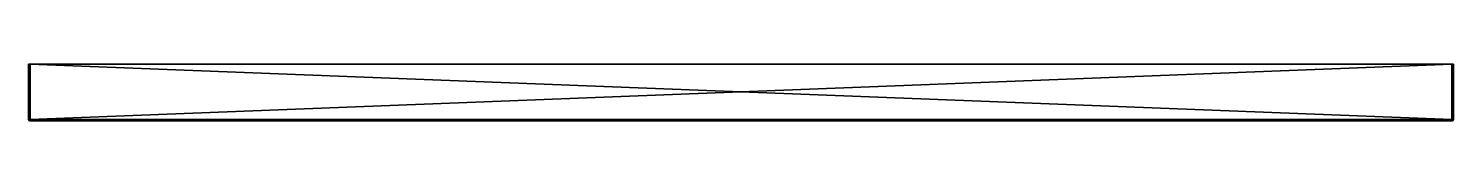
# Model space of a CAD drawing. Header units: centimetres. Extents: x -22.5 to 22.5, y -1.8 to 0.
import ezdxf

# ---------------------------------------------------------------- set-up
doc = ezdxf.new("R2010")
doc.units = ezdxf.units.CM
doc.header["$MEASUREMENT"] = 0
doc.layers.add('CAB_DOORS', color=31, linetype='Continuous')

msp = doc.modelspace()

# ---------------------------------------------------------------- meshes
at = {"layer": 'CAB_DOORS', "color": 31}
mesh = msp.add_polyface(dxfattribs=at)
corners = [(-22.496, -1.769, 66.269), (-22.496, 0, 66.269), (-22.5, -1.75, 66.25), (-22.5, 0, 66.25), (-22.469, -1.769, 66.296), (-22.45, -1.75, 66.3), (-22.469, 0, 66.296), (-22.45, 0, 66.3), (-22.485, -1.785, 66.285), (-22.485, 0, 66.285), (-22.485, -1.785, 0.015), (-22.496, -1.769, 0.031), (-22.485, 0, 0.015), (-22.496, 0, 0.031), (-22.469, -1.769, 0.004), (-22.469, 0, 0.004), (-22.45, -1.75), (-22.45, 0), (-22.5, -1.75, 0.05), (-22.5, 0, 0.05), (22.496, -1.769, 0.031), (22.496, 0, 0.031), (22.5, -1.75, 0.05), (22.5, 0, 0.05), (22.469, -1.769, 0.004), (22.45, -1.75), (22.469, 0, 0.004), (22.45, 0), (22.485, -1.785, 0.015), (22.485, 0, 0.015), (22.485, -1.785, 66.285), (22.496, -1.769, 66.269), (22.485, 0, 66.285), (22.496, 0, 66.269), (22.469, -1.769, 66.296), (22.469, 0, 66.296), (22.45, -1.75, 66.3), (22.45, 0, 66.3), (22.5, -1.75, 66.25), (22.5, 0, 66.25), (-22.469, -1.796, 0.031), (-22.45, -1.8, 0.05), (-22.469, -1.796, 66.269), (-22.45, -1.8, 66.25), (22.469, -1.796, 66.269), (22.45, -1.8, 66.25), (22.469, -1.796, 0.031), (22.45, -1.8, 0.05)]
mesh.append_faces([[corners[k] for k in face] for face in [(2, 1, 3), (6, 5, 7), (9, 4, 6), (0, 9, 1), (12, 11, 13), (14, 12, 15), (16, 15, 17), (13, 18, 19), (22, 21, 23), (26, 25, 27), (29, 24, 26), (20, 29, 21), (32, 31, 33), (34, 32, 35), (36, 35, 37), (33, 38, 39), (0, 18, 11), (10, 24, 28), (14, 25, 24), (20, 38, 31), (17, 26, 27), (7, 36, 37), (42, 41, 43), (8, 40, 42), (8, 11, 10), (44, 43, 45), (30, 42, 44), (4, 30, 34), (5, 34, 36), (46, 45, 47), (28, 44, 46), (28, 31, 30), (40, 47, 41), (10, 46, 40), (16, 27, 25), (2, 19, 18), (22, 39, 38), (43, 47, 45)]], dxfattribs={"vtx0": -1, "color": 31})
mesh.append_faces([[corners[k] for k in face] for face in [(6, 37, 35), (9, 35, 32), (1, 32, 33), (3, 33, 39), (19, 39, 23), (13, 23, 21), (12, 21, 29), (15, 29, 26), (33, 3, 1)]], dxfattribs={"vtx0": -1, "vtx2": -1, "color": 31})
mesh.append_faces([[corners[k] for k in face] for face in [(0, 1, 2), (4, 5, 6), (8, 4, 9), (8, 9, 0), (10, 11, 12), (10, 12, 14), (14, 15, 16), (11, 18, 13), (20, 21, 22), (24, 25, 26), (28, 24, 29), (28, 29, 20), (30, 31, 32), (30, 32, 34), (34, 35, 36), (31, 38, 33), (2, 18, 0), (14, 24, 10), (16, 25, 14), (22, 38, 20), (7, 37, 6), (5, 36, 7), (40, 41, 42), (10, 40, 8), (0, 11, 8), (42, 43, 44), (8, 42, 30), (8, 30, 4), (4, 34, 5), (44, 45, 46), (30, 44, 28), (20, 31, 28), (46, 47, 40), (28, 46, 10), (17, 27, 16), (3, 19, 2), (23, 39, 22), (41, 47, 43)]], dxfattribs={"vtx1": -1, "color": 31})
mesh.append_faces([[corners[k] for k in face] for face in [(17, 15, 26), (1, 9, 32), (9, 6, 35), (15, 12, 29), (12, 13, 21), (13, 19, 23), (19, 3, 39)]], dxfattribs={"vtx1": -1, "vtx2": -1, "color": 31})

doc.saveas('drawing.dxf')
